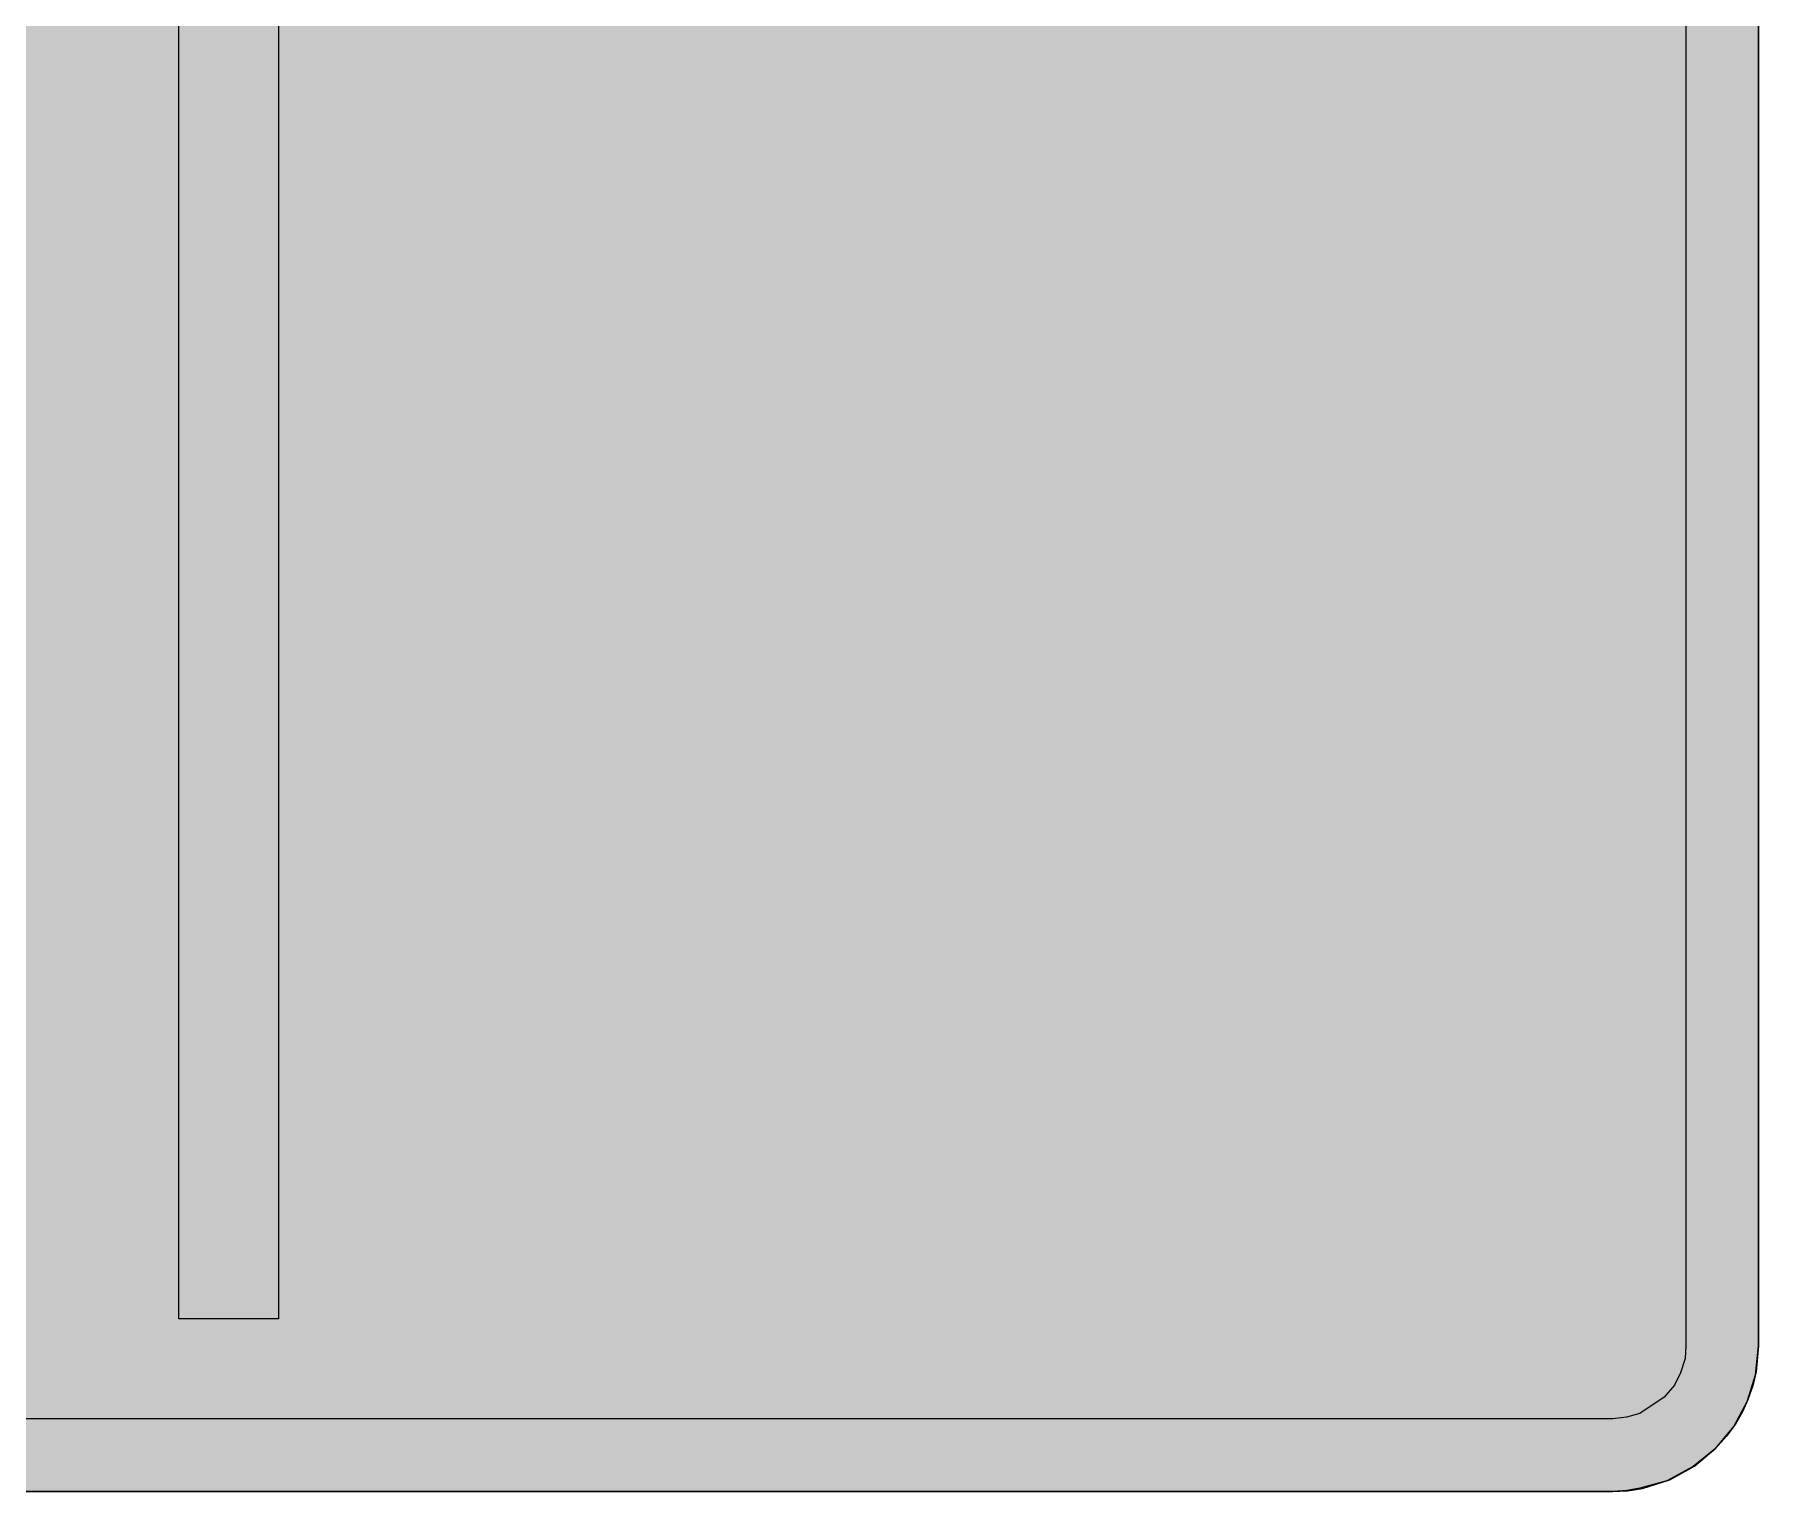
# Model space of a CAD drawing. Header units: metres. Extents: x 164 to 406, y 6 to 266.
# Drawn here: x 290.6 to 405.7, y 6.3 to 103.6 of the extents above; entities that cross this region are included whole.
import ezdxf

# ---------------------------------------------------------------- set-up
doc = ezdxf.new("R2010")
doc.units = ezdxf.units.M
for name, color, linetype, true_color in [('FILL_BLUE_0000FF', 7, 'Continuous', 0x0000ff), ('FILL_WHITE_FFFFFF', 7, 'Continuous', 0xffffff), ('STROKE_BLUE_0000FF', 7, 'Continuous', 0x0000ff)]:
    doc.layers.add(name, color=color, linetype=linetype, true_color=true_color)

msp = doc.modelspace()

# ---------------------------------------------------------------- hatches: boundary and pattern name
at = {"layer": 'FILL_BLUE_0000FF', "true_color": 0x0000ff}
h = msp.add_hatch(color=7, dxfattribs=at)
h.dxf.hatch_style = 1
h.paths.add_polyline_path([(396, 260.82), (396.94, 260.72), (397.85, 260.44), (398.68, 259.98), (399.42, 259.38), (400.1, 258.62), (400.55, 257.74), (400.79, 256.82), (400.86, 255.96), (400.86, 16.02), (400.82, 15.19), (400.5, 14.22), (400.1, 13.41), (399.42, 12.6), (397.8, 11.52), (396.9, 11.27), (396, 11.16), (173.52, 11.16), (172.58, 11.26), (171.68, 11.54), (170.84, 12), (170.1, 12.6), (169.43, 13.41), (169.02, 14.22), (168.71, 15.19), (168.66, 16.02), (168.66, 255.96), (168.76, 256.94), (169.04, 257.86), (169.49, 258.68), (170.08, 259.4), (170.8, 259.99), (171.62, 260.44), (172.54, 260.72), (173.52, 260.82), (396, 260.82)])
at = {"layer": 'FILL_WHITE_FFFFFF', "true_color": 0xffffff}
h = msp.add_hatch(color=7, dxfattribs=at)
h.dxf.hatch_style = 1
h.paths.add_polyline_path([(405.56, 14.29), (405.34, 13.36), (405, 12.42), (404.66, 11.61), (404.19, 10.8), (403.58, 9.99), (402.84, 9.18), (401.36, 7.97), (399.6, 7.02), (397.8, 6.53), (396.92, 6.36), (396, 6.3), (173.52, 6.3), (172.58, 6.36), (171.65, 6.53), (169.92, 7.02), (168.17, 7.97), (166.68, 9.18), (165.94, 9.91), (165.33, 10.73), (164.86, 11.58), (164.52, 12.42), (164.18, 13.36), (163.96, 14.29), (163.8, 16.02), (163.8, 255.96), (163.96, 257.69), (164.18, 258.62), (164.52, 259.56), (164.86, 260.4), (165.33, 261.25), (165.94, 262.07), (166.68, 262.8), (168.17, 264.02), (169.92, 264.96), (170.76, 265.3), (171.65, 265.52), (173.52, 265.68), (396, 265.68), (397.8, 265.52), (398.68, 265.3), (399.6, 264.96), (401.36, 264.02), (402.84, 262.8), (403.58, 262.07), (404.19, 261.25), (404.66, 260.4), (405, 259.56), (405.34, 258.62), (405.56, 257.69), (405.72, 255.96), (405.72, 16.02), (405.56, 14.29)])
h = msp.add_hatch(color=7, dxfattribs=at)
h.dxf.hatch_style = 1
h.paths.add_polyline_path([(306.9, 254.16), (306.9, 17.82), (300.24, 17.82), (300.24, 254.16), (306.9, 254.16)])

# ---------------------------------------------------------------- linework, layer by layer
at = {"layer": 'FILL_BLUE_0000FF', "lineweight": 0, "true_color": 0x0000ff}
msp.add_lwpolyline([(400.86, 255.96), (400.86, 16.02), (400.82, 15.19), (400.5, 14.22), (400.1, 13.41), (399.42, 12.6), (397.8, 11.52), (396.9, 11.27), (396, 11.16), (173.52, 11.16), (172.58, 11.26), (171.68, 11.54), (170.84, 12), (170.1, 12.6), (169.43, 13.41), (169.02, 14.22), (168.71, 15.19), (168.66, 16.02), (168.66, 255.96)], dxfattribs=at)
at = {"layer": 'FILL_WHITE_FFFFFF', "lineweight": 0, "true_color": 0xffffff}
msp.add_lwpolyline([(405.72, 255.96), (405.72, 16.02), (405.56, 14.29), (405.34, 13.36), (405, 12.42), (404.66, 11.61), (404.19, 10.8), (403.58, 9.99), (402.84, 9.18), (401.36, 7.97), (399.6, 7.02), (397.8, 6.53), (396.92, 6.36), (396, 6.3), (173.52, 6.3)], dxfattribs=at)
msp.add_lwpolyline([(306.9, 254.16), (306.9, 17.82), (300.24, 17.82), (300.24, 254.16)], close=True, dxfattribs=at)
at = {"layer": 'STROKE_BLUE_0000FF', "lineweight": 0, "true_color": 0x0000ff}
for points in [[(405.72, 16.02), (405.72, 255.96)], [(396, 6.3), (397, 6.35), (397.97, 6.5), (399.8, 7.08), (401.45, 8), (402.88, 9.2), (404.07, 10.65), (404.96, 12.3), (405.52, 14.1), (405.72, 16.02)], [(173.52, 6.3), (396, 6.3)]]:
    msp.add_lwpolyline(points, dxfattribs=at)

doc.saveas('drawing.dxf')
